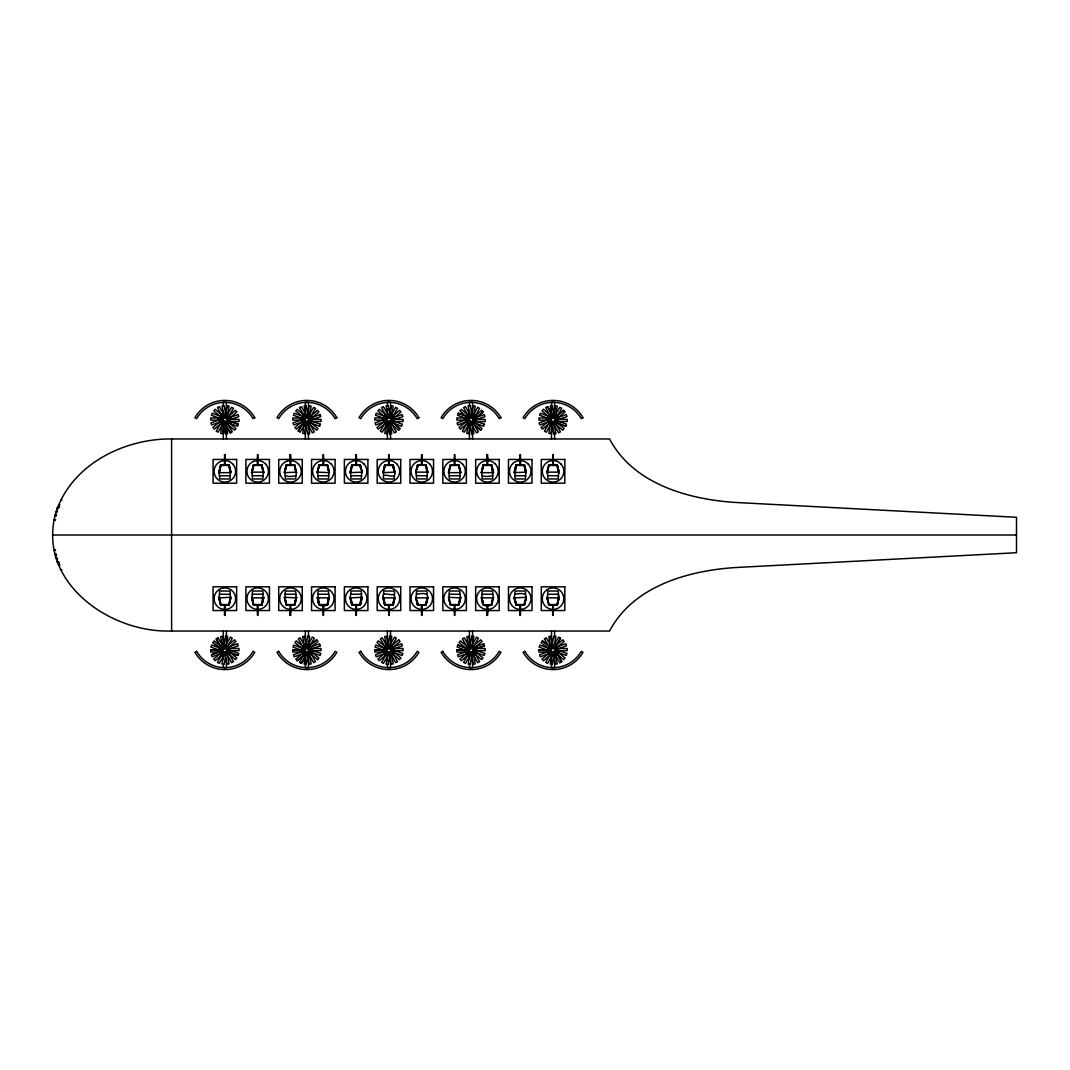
<?xml version="1.0" encoding="UTF-8"?>
<svg xmlns="http://www.w3.org/2000/svg" width="1070" height="1070" viewBox="0 0 1070 1070"><rect width="100%" height="100%" fill="white"/><g stroke="black" fill="none" stroke-linecap="round" stroke-linejoin="round"><path stroke-width="1.5" d="M224.419 465.142L224.62 454.589L225.275 465.142M224.419 604.858L224.62 615.41L225.275 604.858M257.241 465.142L257.482 454.589M257.91 615.41L258.097 604.858M290.064 465.142L290.264 454.589L290.92 465.142M290.064 604.858L290.264 615.41L290.92 604.858M322.886 465.142L323.087 454.589M323.514 615.41L323.742 604.858M355.708 465.142L355.935 454.589M356.377 615.41L356.564 604.858M388.53 465.142L388.718 454.589L389.386 465.142M388.53 604.858L388.718 615.41L389.386 604.858M421.353 465.142L421.54 454.589M421.981 615.41L422.209 604.858M454.175 465.142L454.402 454.589M454.83 615.41L455.031 604.858M486.997 465.142L487.184 454.589L487.853 465.142M486.997 604.858L487.184 615.41L487.853 604.858M519.819 465.142L520.007 454.589M520.435 615.41L520.675 604.858M552.642 465.142L552.829 454.589L553.498 465.142M552.642 604.858L552.829 615.41L553.498 604.858M219.297 472.137L219.47 475.749L230.237 475.749L230.398 472.137L228.712 465.396L220.955 465.437L218.775 472.672L230.933 472.672L228.712 465.463M261.575 604.563L253.777 604.563L252.119 597.809L252.293 594.251L263.06 594.251L261.575 605.072M296.042 597.327L294.344 604.603L286.599 604.563L284.941 597.809L285.115 594.251L295.882 594.251L296.042 597.862L296.577 597.327L294.745 605.112L286.238 605.112L284.419 597.327L286.238 605.112M286.64 465.396C282.801 475.923 284.058 477.768 295.882 475.749L296.577 472.137L284.419 472.672L286.64 465.463L294.397 465.437L296.042 472.672M319.422 605.072L317.937 594.251L328.704 594.251L329.399 597.862L317.242 597.862C318.365 601.514 316.787 608.215 327.567 605.112L329.399 597.327M317.763 472.137L317.937 475.749L328.704 475.749L328.864 472.137L327.166 465.396L319.422 465.437L317.242 472.672L319.061 464.888L327.567 464.888L329.399 472.672L327.567 464.888M360.028 605.072L361.526 594.251L350.759 594.251L350.05 597.862L351.883 605.112L360.389 605.112L362.222 597.327L360.389 605.112M361.687 472.137L361.526 475.749L350.759 475.749L350.585 472.137L352.284 465.396L360.028 465.437L362.222 472.672L360.389 464.888L351.883 464.888L350.05 472.672L351.883 464.888M417.929 604.603L416.23 597.809L416.39 594.251C428.214 592.232 429.471 594.077 425.633 604.603L417.875 605.072M460.154 597.327L458.455 604.603L450.697 604.563L449.052 597.809L449.213 594.251L459.98 594.251L460.675 597.862L458.856 605.112L450.35 605.112L448.517 597.327L449.132 597.648M460.154 472.137L459.98 475.749L449.213 475.749L449.052 472.137L450.751 465.396L458.495 465.437L460.675 472.672L448.517 472.672L449.132 472.351M491.317 605.072L483.52 604.563L481.874 597.809L482.035 594.251L492.802 594.251L493.497 597.862L481.339 597.862C482.463 601.514 480.885 608.215 491.678 605.112L493.497 597.327M491.317 465.437L483.52 465.437C479.734 476.003 481.032 477.728 492.802 475.749L491.317 464.928M516.342 604.563L524.139 604.563C527.925 593.997 526.627 592.272 514.857 594.251L514.162 597.862L515.981 605.112L524.501 605.112L526.32 597.327L524.501 605.112M516.342 465.437L524.139 465.437L525.798 472.191L525.624 475.749L514.857 475.749L516.342 464.928M219.47 594.305L219.684 591.028L230.023 591.068L230.237 594.305L219.47 594.251L219.297 597.862L218.775 597.327L220.594 605.112L229.114 605.112L230.933 597.327L229.114 605.112M252.293 594.305L252.507 591.028L262.846 591.028L263.06 594.305M263.06 475.695L262.846 478.972L252.507 478.972L252.293 475.695L263.06 475.749L263.22 472.137L263.755 472.672L261.936 464.888L253.416 464.888L251.597 472.672L253.817 465.396L261.575 465.437M317.937 594.305L318.151 591.028L328.49 591.068L328.704 594.305M361.526 475.695L361.299 478.972L350.973 478.932L350.759 475.749M383.568 594.305L383.796 591.028L394.121 591.068C397.706 599.976 380.104 588.5 383.408 597.862L382.873 597.327L384.705 605.112L393.212 605.112L395.044 597.327M394.335 475.695L394.121 478.972L383.796 478.932C380.211 470.024 397.813 481.5 394.509 472.137L395.044 472.672L393.212 464.888L384.705 464.888L382.873 472.672L385.106 465.396L392.851 465.437L394.509 472.672M427.157 475.695L426.943 478.972L416.618 478.932L416.39 475.695L427.157 475.749L427.331 472.137L427.853 472.672L426.034 464.888L417.527 464.888L415.695 472.672L417.929 465.437M459.98 475.695L459.766 478.972L449.427 478.932L449.213 475.749M482.035 594.305L482.249 591.028L492.588 591.068L492.802 594.305M525.624 475.695L525.41 478.972L515.071 478.972L514.857 475.695M558.607 597.327L558.446 594.251L547.679 594.305L547.893 591.028L558.232 591.068L558.607 597.862L556.922 604.603L549.164 604.563L546.984 597.327L548.803 605.112L557.323 605.112L559.142 597.327L556.962 605.072M558.446 475.695L558.232 478.972L547.893 478.972L547.679 475.695L558.446 475.749L558.607 472.137L559.142 472.672L557.323 464.888L548.803 464.888L546.984 472.672L549.204 465.396L556.962 465.437L558.607 472.672M223.108 419.44L220.661 433.377L222.774 433.738L224.954 421.353M226.934 405.744L224.753 418.129L226.96 405.744L229.074 406.118L226.88 418.504M223.362 648.407L225.569 636.021L227.683 636.382L225.77 647.23M224.205 651.737L222.038 664.136L224.152 664.51L226.586 650.56M304.897 420.978L302.69 433.363L304.816 433.738L307.01 421.353M306.822 418.129L309.003 405.744L311.116 406.118L308.641 420.042M305.418 648.407L307.625 636.021L309.738 636.382L307.545 648.781M306.261 651.737L304.081 664.136L306.207 664.51M306.18 664.497L308.374 652.111M386.952 420.978L384.759 433.377L386.872 433.738L389.039 421.353M391.045 405.744L388.865 418.129L391.058 405.744L393.171 406.118L390.991 418.504M387.487 648.407L389.654 636.008L391.794 636.382L389.854 647.23M388.33 651.75L386.15 664.136L388.263 664.51L390.43 652.111M469.275 419.44L466.801 433.363L468.928 433.738L471.094 421.353M470.934 418.129L473.101 405.744L475.227 406.118L473.047 418.504M469.543 648.407L471.709 636.008L473.836 636.382L471.91 647.23M470.385 651.75L468.205 664.136L470.305 664.51L472.753 650.56M551.05 420.978L548.87 433.377L550.983 433.738L553.15 421.353M552.963 418.129L555.143 405.744L557.283 406.118L555.089 418.504M552.976 418.129L555.169 405.744M551.585 648.407L553.779 636.021L555.892 636.382L553.979 647.23M552.414 651.737L550.247 664.136L552.361 664.51L554.554 652.111M55.346 514.51C37.918 581.478 107.883 631.581 168.231 631.046L609.579 631.046C633.025 586.307 687.743 570.765 734.756 567.582L1016.5 552.722L1016.5 517.278L734.756 502.418C687.743 499.235 633.025 483.693 609.579 438.954L168.231 438.954C120.736 439.716 69.376 466.654 55.346 514.51L56.603 514.456M219.297 472.672L220.955 464.928M251.597 472.672L253.416 464.888M252.533 471.054L253.777 464.928M284.419 472.672L286.238 464.888L294.745 464.888L296.577 472.672M285.677 469.757L286.319 467.149M261.521 604.149L262.177 601.541M263.675 597.648L261.936 605.112L253.416 605.112L251.597 597.327M317.242 472.672L319.061 464.888M318.82 468.459L319.462 465.851M294.678 602.851L295.32 600.243M296.577 597.327L294.745 605.112M350.987 471.054L352.244 464.928M328.463 598.946L327.219 605.072M384.13 469.757L384.785 467.149M359.988 604.149L360.63 601.541M415.695 472.672L417.527 464.888M417.273 468.459L417.929 465.851M393.131 602.851L393.787 600.243M394.95 597.648L393.212 605.112M426.93 598.946L425.673 605.072M425.633 604.537L427.853 597.327L426.034 605.112L417.527 605.112L415.695 597.327M482.597 469.757L483.239 467.149M460.675 597.327L458.856 605.112M515.74 468.459L516.382 465.851M491.598 602.851L492.24 600.243M525.383 598.946L524.139 605.072M559.142 597.327L557.323 605.112M218.775 472.672L220.594 464.888L229.114 464.888L230.933 472.137M230.398 597.327L228.712 604.603L220.955 604.563L219.297 597.327M284.419 472.137L286.238 464.888M261.936 605.112L263.755 597.327M328.864 597.327L327.166 604.603L319.422 604.563M394.509 597.327L392.81 604.603L385.066 604.563L383.408 597.327M448.517 472.137L450.35 464.888L458.856 464.888L460.675 472.672M448.517 472.672L450.35 464.888M426.034 605.112L427.853 597.327M483.172 464.888L481.339 472.672L483.172 464.888L491.678 464.888L493.497 472.672L491.678 464.888M515.981 464.888L514.162 472.672L515.981 464.888L524.501 464.888L526.32 472.672M491.277 604.603L492.976 597.327M546.984 472.672L548.803 464.888M319.596 426.261L320.331 424.228M238.022 655.442L226.211 651.135L238.022 655.455L238.757 653.422L226.934 649.142M467.189 416.457L458.321 413.221L457.585 415.254L469.409 419.547M484.442 424.228L483.693 426.261L471.883 421.954M457.84 645.076L469.65 649.383L457.84 645.063L457.104 647.096L468.928 651.376M59.051 506.832L59.452 505.883M222.533 420.216L216.247 431.116L218.106 432.186L224.379 421.286M225.315 418.196L231.601 407.295L233.474 408.379L227.174 419.266M305.645 422.65L300.162 432.186L298.289 431.103L303.786 421.567M298.303 431.116L304.589 420.216M307.358 418.196L313.671 407.309L315.53 408.379L308.454 420.63M223.322 649.37L230.398 637.118L232.257 638.188L225.944 649.075M222.975 652.807L217.464 662.33L219.323 663.413L225.609 652.513M386.644 420.216L380.358 431.116L382.204 432.186L387.714 422.65M389.413 418.196L395.713 407.295L397.585 408.379L391.272 419.266M306.167 648.019L312.44 637.105L314.312 638.188L307.999 649.075M299.52 662.33L305.793 651.429M301.352 663.4L307.652 652.499L301.379 663.413L299.506 662.33M468.7 420.216L462.387 431.103L464.26 432.186L470.546 421.286M471.482 418.196L477.755 407.295L479.627 408.379L473.328 419.266M387.434 649.37L394.509 637.118L396.368 638.188L390.055 649.075M387.072 652.807L381.575 662.33L383.421 663.413L389.721 652.513M550.742 420.216L544.443 431.103L546.315 432.186L551.799 422.65M553.524 418.196L559.811 407.295L561.683 408.379L555.397 419.266M469.476 649.37L476.551 637.118L478.41 638.188L472.111 649.075M469.128 652.807L463.604 662.33L465.477 663.413L471.75 652.499M552.321 648.019L558.607 637.118L560.466 638.188L554.969 647.724L560.453 638.188M551.959 651.443L545.66 662.33L547.532 663.413L553.805 652.499M220.086 648.594L212.863 642.535L214.254 640.876L223.897 648.955M398.655 430.207L400.046 428.548L391.607 421.473L400.033 428.562M480.711 430.193L471.081 422.102L480.711 430.207L482.088 428.548L473.649 421.486M317.509 659.642L318.9 657.983L309.243 649.918M542.45 640.89L552.093 648.968L542.463 640.876L541.072 642.535L550.729 650.6M222.507 419.4L212.876 427.492L214.254 429.123L223.884 421.032M225.81 418.437L235.453 410.358L236.845 412.017L227.188 420.082M304.562 419.4L294.932 427.492L296.31 429.123L305.926 421.032M309.07 417.434L317.509 410.358L318.9 412.017L309.257 420.095M386.618 419.4L376.988 427.492L378.365 429.123L387.995 421.045M391.125 417.434L399.551 410.358L400.942 412.017L391.312 420.095M468.673 419.4L459.03 427.492L460.408 429.123L470.051 421.045M471.99 418.45L481.62 410.372M482.985 412.003L473.355 420.082L482.998 412.017L481.607 410.358M224.927 647.898L234.544 639.793L235.935 641.452L227.509 648.527M223.416 650.988L213.773 659.066L215.164 660.725L224.78 652.62M550.729 419.4L541.072 427.465L542.463 429.123L552.107 421.045M563.676 410.372L555.236 417.447L563.663 410.358L565.054 412.017L554.193 421.098M308.173 646.868L316.6 639.793L317.991 641.452L308.347 649.543M306.97 647.898L316.613 639.807M305.472 650.988L295.828 659.08L297.206 660.725L306.849 652.633L297.206 660.712M389.012 647.885L398.669 639.807M386.31 651.991L377.884 659.08L379.261 660.725L388.891 652.62M391.607 648.527L400.046 641.452L398.655 639.793M471.081 647.898L480.711 639.807L482.088 641.452L473.662 648.527M469.569 650.988L459.939 659.08L461.317 660.725L470.947 652.62M553.136 647.898L562.753 639.793L564.144 641.452L554.514 649.543M551.612 650.975L541.995 659.08L543.373 660.725L552.989 652.62M224.098 421.995L230.384 432.895L232.257 431.812L225.971 420.911M299.506 407.67L301.379 406.587L307.665 417.487M553.819 417.487L547.532 406.587L545.66 407.67L551.946 418.571M221.731 648.433L216.234 638.897L218.106 637.814M544.443 638.897L546.315 637.814L551.812 647.35M559.811 662.704L561.683 661.621L555.397 650.734L561.67 661.635M221.289 419.159L210.95 422.917L211.686 424.937L223.496 420.617M226.211 418.865L238.022 414.558L238.757 416.578L226.947 420.885M304.83 418.624L292.993 422.904L293.742 424.937L304.081 421.179M308.254 418.851L320.077 414.558M308.989 420.858L320.813 416.578L320.077 414.545M386.872 418.624L375.048 422.904L375.784 424.937L386.136 421.179M391.781 418.316L402.133 414.558L402.868 416.578L389.56 421.406M468.928 418.624L457.104 422.904L457.84 424.937L469.65 420.617M472.365 418.851L484.188 414.558L484.924 416.578L473.087 420.858M550.983 418.624L539.16 422.904L539.895 424.937L550.234 421.179M554.42 418.865L566.231 414.545L566.966 416.578L555.156 420.885M225.73 648.059L237.553 643.752M225.462 651.924L212.168 656.779L211.419 654.746L221.771 650.975M211.432 654.76L221.771 651.001M227.937 649.517L238.276 645.772L237.54 643.739M307.786 648.059L319.596 643.739L320.331 645.772M303.826 651.001L293.474 654.746L294.223 656.779L307.505 651.924M308.508 650.078L320.331 645.758M389.828 648.059L401.651 643.739L402.387 645.772L390.563 650.065M387.353 650.44L375.53 654.76L376.265 656.779L389.56 651.924M471.883 648.045L483.707 643.752M469.409 650.453L457.585 654.746L458.321 656.779L471.616 651.924M484.429 645.758L474.09 649.517L484.442 645.772L483.693 643.739M553.939 648.059L565.749 643.739L566.485 645.772L554.675 650.078M549.98 651.001L539.641 654.746L540.377 656.779L553.671 651.924M306.207 405.49L304.081 405.864L306.261 418.263M225.569 433.979L223.389 421.593L225.556 433.992L227.683 433.617L225.77 422.77M389.681 433.979L387.487 421.593L389.654 433.992L391.794 433.617L389.854 422.77M471.709 433.992L473.836 433.617L471.91 422.77M553.779 433.979L551.598 421.593L553.765 433.992L555.892 433.617L553.966 422.77M302.69 636.637L304.816 636.262L307.01 648.647M223.282 417.982L210.696 417.955L210.696 420.122L223.282 420.095M305.338 417.982L292.752 417.982L292.752 420.122L303.76 420.095M387.38 417.982L374.808 417.955L374.808 420.122L387.38 420.122M469.436 417.955L456.863 417.955L456.863 420.122L469.436 420.122M551.491 417.982L538.905 417.955L538.905 420.122L549.913 420.095M228.004 419.36L239.011 419.386L239.011 421.526L226.425 421.513M308.481 419.386L321.053 419.36L321.053 421.526L306.903 421.513M390.537 419.36L403.109 419.386L403.109 421.526L390.537 421.513M474.157 419.386L485.165 419.36L485.165 421.526L472.579 421.513M556.213 419.386L567.22 419.386L567.22 421.526L554.635 421.526M323.514 454.589L323.742 465.142M421.981 454.589L422.209 465.142M520.448 454.589L520.675 465.142M290.331 461.157L290.692 454.589M389.132 461.157L388.758 454.589M487.586 461.157L487.224 454.589M228.712 465.744L228.753 464.928M286.599 465.744L286.599 464.928M385.066 465.744L385.066 464.928M392.81 465.744L392.851 464.928M450.697 465.744L450.697 464.928M483.52 465.744L483.52 464.928M251.597 472.137L263.755 472.137M317.242 472.137L329.399 472.672M362.222 472.137L350.05 472.672M395.044 472.137L382.873 472.672M415.695 472.137L427.853 472.137M526.32 472.137L514.162 472.672M546.984 472.137L559.142 472.137M219.39 472.351L220.594 464.888M295.962 472.351L294.745 464.888M383.488 472.351L384.705 464.888M458.495 464.928L460.595 472.351L458.856 464.888M559.142 472.672L556.962 464.928M60.722 500.131L61.966 500.131M58.676 504.746L59.92 504.746M58.047 506.257L59.291 506.257M57.566 507.421L58.81 507.421M57.512 507.528L58.756 507.528M57.419 507.782L58.649 507.782M57.365 507.942L58.609 507.942M57.218 508.437L58.449 508.437M56.376 511.152L57.619 511.152M56.135 511.928L57.379 511.928M55.212 515.178L56.483 515.031M55.051 516.007L56.295 516.007M54.356 519.565L55.587 519.565M54.222 520.194L55.466 520.194M53.5 535L1016.5 535M54.222 549.806L55.466 549.806M54.356 550.435L55.587 550.435M55.051 553.992L56.295 553.992M55.372 555.544L56.603 555.544M56.135 558.072L57.379 558.072M56.376 558.848L57.619 558.848M57.218 561.563L58.449 561.563M57.365 562.058L58.649 562.218M57.512 562.472L58.756 562.472M57.566 562.579L58.81 562.579M58.047 563.743L59.291 563.743M58.676 565.254L59.92 565.254M60.722 569.869L61.966 569.869M218.775 597.327L220.955 605.072M328.784 597.648L327.567 605.112M460.595 597.648L458.495 605.072M492.895 597.648L491.678 605.112M218.775 597.862L230.933 597.327M251.597 597.862L263.755 597.862M296.577 597.862L284.419 597.327M350.05 597.862L362.222 597.327M382.873 597.862L395.044 597.862M415.695 597.862L427.853 597.862M460.675 597.862L448.517 597.327M514.162 597.862L526.32 597.327M546.984 597.862L559.142 597.862M228.712 604.256L228.753 605.072M286.599 604.256L286.599 605.072M385.066 604.256L385.066 605.072M392.81 604.256L392.851 605.072M450.697 604.256L450.697 605.072M483.52 604.256L483.52 605.072M360.028 604.563L352.244 604.563L350.585 597.327M290.331 608.843L290.692 615.41M389.132 608.843L388.758 615.41M487.586 608.843L487.224 615.41M257.469 615.41L257.241 604.858M355.935 615.41L355.708 604.858M454.402 615.41L454.175 604.858M226.425 648.487L239.011 648.473L239.011 650.64L228.004 650.613M306.903 648.487L321.053 648.473L321.053 650.64L308.481 650.613M390.537 648.473L403.109 648.473L403.109 650.64L390.537 650.613M472.579 648.487L485.165 648.473L485.165 650.64L474.157 650.64M554.635 648.487L567.22 648.487L567.22 650.64L556.213 650.613M210.696 649.878L223.282 649.878L210.696 649.905L210.696 652.045L223.282 652.018M292.752 649.878L303.76 649.878L292.752 649.905L292.752 652.045L305.338 652.018M374.808 649.878L387.38 649.878L374.808 649.905L374.808 652.045L387.38 652.045M456.863 649.878L469.436 649.878L456.863 649.905L456.863 652.045L469.436 652.018M538.905 649.878L549.913 649.878L538.905 649.905L538.905 652.045L551.491 652.018M553.671 418.076L540.363 413.247L539.641 415.254L549.98 418.999M554.675 419.921L566.485 424.228L565.749 426.261L555.41 422.489M553.939 421.941L565.762 426.248M458.321 413.247L471.616 418.076M474.09 420.457L484.429 424.242M389.56 418.076L376.265 413.221L375.53 415.254L387.353 419.56M390.563 419.935L402.387 424.228L401.651 426.261L389.828 421.941M307.505 418.076L294.223 413.221L293.474 415.254L303.826 418.999M308.508 419.921L320.331 424.242M307.786 421.941L319.596 426.248M225.462 418.076L212.168 413.221L211.419 415.254L221.771 418.999M238.276 424.242L227.937 420.483L238.276 424.228L237.54 426.261L225.73 421.941M555.156 649.115L566.966 653.436L566.231 655.455L554.407 651.148M550.234 648.821L539.882 645.076L539.16 647.096L550.983 651.376M473.087 649.142L484.911 653.436L484.175 655.455L472.365 651.135M389.56 648.594L402.855 653.436L402.133 655.455L391.781 651.683M386.123 648.848L375.784 645.063L375.048 647.096L386.872 651.376M308.989 649.142L320.813 653.422L320.077 655.455L308.254 651.135M304.067 648.848L293.728 645.076L292.993 647.096L304.83 651.376M223.496 649.383L211.686 645.063L210.937 647.096L221.289 650.841M552.989 417.38L543.373 409.275L541.982 410.933L551.612 419.025M554.501 420.483L564.144 428.548L562.753 430.207L553.136 422.102M470.947 417.38L461.304 409.288L459.926 410.933L469.569 419.012M388.905 417.367L379.248 409.288L377.87 410.933L386.31 418.009M389.025 422.102L398.669 430.193M306.849 417.367L297.206 409.288L295.815 410.933L305.458 419.025M308.347 420.457L317.977 428.562L316.6 430.207L306.97 422.102M554.193 648.901L565.054 657.983L563.663 659.642L555.223 652.566M224.78 417.38L215.15 409.288L213.773 410.933L223.416 419.012M227.509 421.473L235.935 428.548L234.544 430.207L224.914 422.115M473.355 649.918L482.985 657.996L481.607 659.642L471.977 651.563M470.038 648.968L460.408 640.876L459.017 642.535L468.673 650.6M391.299 649.918L400.929 657.996L399.551 659.642L391.125 652.566M387.982 648.968L378.365 640.876L376.974 642.535L386.618 650.6M305.926 648.968L296.296 640.89L294.919 642.535L304.562 650.6M309.07 652.566L317.509 659.628M227.188 649.918L236.845 657.983L235.453 659.642L225.823 651.55M212.876 642.508L222.507 650.6M547.519 406.6L553.805 417.501M554.969 422.276L560.453 431.812L558.593 432.895L552.307 421.995M471.75 417.501L465.463 406.6L463.604 407.67L469.115 417.206M472.111 420.925L478.41 431.812L476.538 432.895L469.476 420.63M553.524 651.804L559.824 662.691M544.456 638.884L550.742 649.784M389.707 417.501L383.408 406.6L381.549 407.67L387.059 417.206M390.068 420.911L396.341 431.812L394.482 432.895L387.434 420.63M473.328 650.734L479.614 661.635L477.755 662.704L471.469 651.804M470.532 648.714L464.26 637.814L462.387 638.897L468.7 649.784M308.013 420.911L314.299 431.812L312.44 432.895L306.167 421.981M299.52 407.67L305.793 418.571M391.272 650.734L397.558 661.635L395.713 662.704L389.427 651.804M387.701 647.35L382.204 637.814L380.332 638.897L386.644 649.784M225.609 417.487L219.323 406.587L217.451 407.67L222.975 417.193M223.322 420.63L230.398 432.882M308.454 649.37L315.53 661.621L313.657 662.704L307.358 651.804M305.659 647.35L300.135 637.827L298.289 638.897L304.589 649.784M227.174 650.734L233.474 661.621L231.601 662.704L225.315 651.804M218.093 637.827L224.379 648.714M216.247 638.884L222.533 649.784M59.051 563.168L59.452 564.117M546.984 597.327L548.803 605.112M514.697 597.327L516.342 605.072M481.339 597.327L483.172 605.112M427.331 472.672L425.633 465.396L417.875 464.928M317.242 597.327L319.061 605.112M263.22 472.672L261.575 464.928M559.062 472.351L557.323 464.888M526.239 472.351L524.501 464.888M525.383 471.054L524.139 464.928M491.598 467.149L492.24 469.757M515.74 601.541L516.382 604.149M514.242 597.648L515.981 605.112M482.597 600.243L483.239 602.851M427.773 472.351L426.034 464.888M426.93 471.054L425.673 464.928M448.597 597.648L450.35 605.112M394.95 472.351L393.212 464.888M393.131 467.149L393.787 469.757M417.273 601.541L417.929 604.149M415.775 597.648L417.527 605.112M362.141 472.351L360.389 464.888M359.988 465.851L360.63 468.459M384.13 600.243L384.785 602.851M382.966 597.648L384.705 605.112M328.463 471.054L327.219 464.928M350.987 598.946L352.244 605.072M350.144 597.648L351.883 605.112M294.678 467.149L295.32 469.757M318.82 601.541L319.462 604.149M263.675 472.351L261.936 464.888M261.521 465.851L262.177 468.459M285.677 600.243L286.319 602.851M230.852 472.351L229.114 464.888M252.533 598.946L253.777 605.072M251.677 597.648L253.416 605.112M218.855 597.648L220.594 605.112M554.554 417.888L552.347 405.503L550.234 405.864L552.441 418.25M555.076 651.496L557.283 663.881L555.143 664.256L552.976 651.871M550.956 636.262L553.15 648.647L550.983 636.262L548.843 636.637L551.05 649.022M472.753 419.44L470.305 405.49L468.178 405.864L470.385 418.25M469.529 421.593L471.723 433.979M473.02 651.496L475.214 663.895L473.101 664.256L470.907 651.871M471.108 648.647L468.901 636.262L466.801 636.637L469.275 650.56M390.443 417.888L388.236 405.503L386.123 405.864L388.316 418.263M390.965 651.496L393.158 663.895L391.045 664.256L388.878 651.871M389.052 648.647L386.858 636.262L384.745 636.637L386.952 649.022M306.18 405.503L308.374 417.888M307.545 421.219L309.712 433.617L307.612 433.992L305.445 421.593M308.641 649.958L311.116 663.881L308.989 664.256L306.822 651.871M302.703 636.623L304.897 649.022M226.586 419.44L224.152 405.49L222.025 405.864L224.232 418.25M226.867 651.496L229.047 663.895L226.934 664.256L224.767 651.871M224.954 648.647L222.747 636.262L220.634 636.637L223.108 650.56M525.624 594.305L525.41 591.028L515.071 591.028L514.857 594.251M482.035 475.695L482.249 478.972L492.588 478.932L492.802 475.749M459.98 594.305L459.766 591.028L449.427 591.028L449.213 594.251M427.157 594.305L426.943 591.028L416.618 591.028L416.39 594.251M361.526 594.305L361.299 591.028L350.973 591.028L350.759 594.251M317.937 475.695L318.151 478.972L328.49 478.972L328.704 475.749M295.882 594.305L295.668 591.028L285.329 591.068L285.115 594.251M285.115 475.695L285.329 478.972L295.668 478.932L295.882 475.749M219.47 475.695L219.684 478.972L230.023 478.972L230.237 475.749M394.335 594.251L394.509 597.862M383.568 475.749L383.408 472.672M230.398 597.862L230.237 594.305M519.819 604.858L520.007 615.41M454.83 454.589L455.031 465.142M421.353 604.858L421.54 615.41M356.377 454.589L356.564 465.142M322.886 604.858L323.087 615.41M257.91 454.589L258.097 465.142M554.621 414.01L554.621 402.373L551.505 402.373L551.505 414.01M554.621 432.307L554.621 438.954M554.621 631.046L554.621 637.693M554.621 655.99L554.621 667.626L551.505 667.626L551.505 655.99M553.257 454.589L553.257 461.157L552.869 454.589M553.257 615.41L553.257 608.843L552.869 615.41M551.505 428.976L551.505 438.954M551.505 631.046L551.505 641.024M549.204 465.396L549.164 464.928M549.204 604.603L549.164 605.072M547.679 475.695L547.519 472.672M547.679 594.305L547.519 597.327M493.497 472.672L481.339 472.672M487.612 454.589L487.612 461.157M487.612 608.843L487.612 615.41M472.579 410.693L472.579 402.373L469.449 402.373L469.449 405.704M472.579 427.318L472.579 438.954M472.579 631.046L472.579 642.682M472.579 659.307L472.579 667.626L469.449 667.626L469.449 664.296M469.449 410.693L469.449 414.01M469.449 425.659L469.449 438.954M469.449 631.046L469.449 644.341M469.449 655.99L469.449 659.307M416.39 475.695L416.23 472.672M390.523 412.351L390.523 402.373L387.393 402.373L387.393 405.704M390.523 425.659L390.523 438.954M390.523 631.046L390.523 644.341M390.523 657.649L390.523 667.626L387.393 667.626L387.393 664.296M389.159 454.589L389.159 461.157M389.159 608.843L389.159 615.41M387.393 409.021L387.393 412.351M387.393 427.318L387.393 438.954M387.393 631.046L387.393 642.682M387.393 657.649L387.393 660.979M308.468 414.01L308.468 402.373L305.338 402.373L305.338 412.351M308.468 425.659L308.468 428.976M308.468 432.307L308.468 438.954M308.468 631.046L308.468 637.693M308.468 641.024L308.468 644.341M308.468 655.99L308.468 667.626L305.338 667.626L305.338 657.649M305.338 428.976L305.338 438.954M305.338 631.046L305.338 641.024M294.397 464.928L294.344 465.396M294.397 605.072L294.344 604.603M290.304 454.589L290.304 461.157M290.304 608.843L290.304 615.41M252.293 475.695L252.119 472.672M226.412 410.693L226.412 402.373L223.296 402.373L223.296 405.704M226.412 427.318L226.412 438.954M226.412 631.046L226.412 642.682M226.412 659.307L226.412 667.626L223.296 667.626L223.296 664.296M225.048 454.589L225.048 461.157L224.66 454.589M225.048 615.41L225.048 608.843L224.66 615.41M223.296 410.693L223.296 414.01M223.296 425.659L223.296 438.954M223.296 631.046L223.296 644.341M223.296 655.99L223.296 659.307M171.615 438.954L171.615 631.046M219.069 589.583L216.916 591.389A10.78 10.78 0 0 0 230.638 607.773L232.792 605.968A10.78 10.78 0 0 0 219.069 589.583M251.891 589.583L249.738 591.389A10.78 10.78 0 0 0 263.447 607.773L265.614 605.968A10.78 10.78 0 0 0 251.891 589.583M284.714 589.583L282.56 591.389A10.78 10.78 0 0 0 296.27 607.773L298.436 605.968A10.78 10.78 0 0 0 284.714 589.583M317.536 589.583L315.382 591.389A10.78 10.78 0 0 0 329.092 607.773L331.245 605.968A10.78 10.78 0 0 0 317.536 589.583M350.358 589.583L348.205 591.389A10.78 10.78 0 0 0 361.914 607.773L364.067 605.968A10.78 10.78 0 0 0 350.358 589.583M383.18 589.583L381.027 591.389A10.78 10.78 0 0 0 394.736 607.773L396.89 605.968A10.78 10.78 0 0 0 383.18 589.583M416.003 589.583L413.849 591.389A10.78 10.78 0 0 0 427.559 607.773L429.712 605.968A10.78 10.78 0 0 0 416.003 589.583M448.825 589.583L446.658 591.389A10.78 10.78 0 0 0 460.381 607.773L462.534 605.968A10.78 10.78 0 0 0 448.825 589.583M481.647 589.583L479.48 591.389A10.78 10.78 0 0 0 493.203 607.773L495.356 605.968A10.78 10.78 0 0 0 481.647 589.583M514.456 589.583L512.303 591.389A10.78 10.78 0 0 0 526.025 607.773L528.179 605.968A10.78 10.78 0 0 0 514.456 589.583M547.278 589.583L545.125 591.389A10.78 10.78 0 0 0 558.848 607.773L561.001 605.968A10.78 10.78 0 0 0 547.278 589.583M254.78 417.688L253.068 418.664A32.581 32.581 0 0 0 196.626 418.664L194.927 417.688A34.561 34.561 0 0 1 254.78 417.688M336.836 417.688L335.124 418.664A32.581 32.581 0 0 0 278.681 418.664L276.983 417.688A34.561 34.561 0 0 1 336.836 417.688M418.892 417.688L417.18 418.664A32.581 32.581 0 0 0 360.737 418.664L359.025 417.688A34.561 34.561 0 0 1 418.892 417.688M500.934 417.688L499.235 418.664A32.581 32.581 0 0 0 442.793 418.664L441.081 417.688A34.561 34.561 0 0 1 500.934 417.688M582.989 417.688L581.291 418.664A32.581 32.581 0 0 0 524.835 418.664L523.136 417.688A34.561 34.561 0 0 1 582.989 417.688M196.626 651.336L194.927 652.312A34.561 34.561 0 0 0 254.78 652.312L253.068 651.336A32.581 32.581 0 0 1 196.626 651.336M278.681 651.336L276.983 652.312A34.561 34.561 0 0 0 336.836 652.312L335.124 651.336A32.581 32.581 0 0 1 278.681 651.336M360.737 651.336L359.025 652.312A34.561 34.561 0 0 0 418.892 652.312L417.18 651.336A32.581 32.581 0 0 1 360.737 651.336M442.793 651.336L441.081 652.312A34.561 34.561 0 0 0 500.934 652.312L499.235 651.336A32.581 32.581 0 0 1 442.793 651.336M524.835 651.336L523.136 652.312A34.561 34.561 0 0 0 582.989 652.312L581.291 651.336A32.581 32.581 0 0 1 524.835 651.336M236.63 459.458L213.077 459.458L213.077 483.185L236.63 483.185L236.63 459.458M269.439 459.458L245.899 459.458L245.899 483.185L269.439 483.185L269.439 459.458M302.262 459.458L278.722 459.458L278.722 483.185L302.262 483.185L302.262 459.458M335.084 459.458L311.544 459.458L311.544 483.185L335.084 483.185L335.084 459.458M367.906 459.458L344.366 459.458L344.366 483.185L367.906 483.185L367.906 459.458M400.728 459.458L377.188 459.458L377.188 483.185L400.728 483.185L400.728 459.458M433.551 459.458L410.011 459.458L410.011 483.185L433.551 483.185L433.551 459.458M466.373 459.458L442.833 459.458L442.833 483.185L466.373 483.185L466.373 459.458M499.195 459.458L475.655 459.458L475.655 483.185L499.195 483.185L499.195 459.458M532.017 459.458L508.464 459.458L508.464 483.185L532.017 483.185L532.017 459.458M564.84 459.458L541.286 459.458L541.286 483.185L564.84 483.185L564.84 459.458M56.456 554.822L55.212 554.822L56.483 554.969M236.63 586.815L213.077 586.815L213.077 610.542L236.63 610.542L236.63 586.815M269.439 586.815L245.899 586.815L245.899 610.542L269.439 610.542L269.439 586.815M302.262 586.815L278.722 586.815L278.722 610.542L302.262 610.542L302.262 586.815M335.084 586.815L311.544 586.815L311.544 610.542L335.084 610.542L335.084 586.815M367.906 586.815L344.366 586.815L344.366 610.542L367.906 610.542L367.906 586.815M400.728 586.815L377.188 586.815L377.188 610.542L400.728 610.542L400.728 586.815M433.551 586.815L410.011 586.815L410.011 610.542L433.551 610.542L433.551 586.815M466.373 586.815L442.833 586.815L442.833 610.542L466.373 610.542L466.373 586.815M499.195 586.815L475.655 586.815L475.655 610.542L499.195 610.542L499.195 586.815M532.017 586.815L508.464 586.815L508.464 610.542L532.017 610.542L532.017 586.815M564.84 586.815L541.286 586.815L541.286 610.542L564.84 610.542L564.84 586.815M561.001 464.032L558.848 462.227A10.78 10.78 0 0 0 545.125 478.611L547.278 480.417A10.78 10.78 0 0 0 561.001 464.032M528.179 464.032L526.025 462.227A10.78 10.78 0 0 0 512.303 478.611L514.456 480.417A10.78 10.78 0 0 0 528.179 464.032M495.356 464.032L493.203 462.227A10.78 10.78 0 0 0 479.48 478.611L481.647 480.417A10.78 10.78 0 0 0 495.356 464.032M462.534 464.032L460.381 462.227A10.78 10.78 0 0 0 446.658 478.611L448.825 480.417A10.78 10.78 0 0 0 462.534 464.032M429.712 464.032L427.559 462.227A10.78 10.78 0 0 0 413.849 478.611L416.003 480.417A10.78 10.78 0 0 0 429.712 464.032M396.89 464.032L394.736 462.227A10.78 10.78 0 0 0 381.027 478.611L383.18 480.417A10.78 10.78 0 0 0 396.89 464.032M364.067 464.032L361.914 462.227A10.78 10.78 0 0 0 348.205 478.611L350.358 480.417A10.78 10.78 0 0 0 364.067 464.032M331.245 464.032L329.092 462.227A10.78 10.78 0 0 0 315.382 478.611L317.536 480.417A10.78 10.78 0 0 0 331.245 464.032M298.436 464.032L296.27 462.227A10.78 10.78 0 0 0 282.56 478.611L284.714 480.417A10.78 10.78 0 0 0 298.436 464.032M265.614 464.032L263.447 462.227A10.78 10.78 0 0 0 249.738 478.611L251.891 480.417A10.78 10.78 0 0 0 265.614 464.032M232.792 464.032L230.638 462.227A10.78 10.78 0 0 0 216.916 478.611L219.069 480.417A10.78 10.78 0 0 0 232.792 464.032M305.418 652.82A2.969 2.969 0 0 0 309.872 650.252A2.969 2.969 0 0 0 305.418 647.684A2.969 2.969 0 0 0 305.418 652.82M387.474 652.82A2.969 2.969 0 0 0 391.928 650.252A2.969 2.969 0 0 0 387.474 647.684A2.969 2.969 0 0 0 387.474 652.82M551.585 652.82A2.969 2.969 0 0 0 556.025 650.252A2.969 2.969 0 0 0 551.585 647.684A2.969 2.969 0 0 0 551.585 652.82M469.529 652.82A2.969 2.969 0 0 0 473.97 650.252A2.969 2.969 0 0 0 469.529 647.684A2.969 2.969 0 0 0 469.529 652.82M223.376 652.82A2.969 2.969 0 0 0 227.816 650.252A2.969 2.969 0 0 0 223.376 647.684A2.969 2.969 0 0 0 223.376 652.82M305.418 422.316A2.969 2.969 0 0 0 309.872 419.748A2.969 2.969 0 0 0 305.418 417.18A2.969 2.969 0 0 0 305.418 422.316M387.474 422.316A2.969 2.969 0 0 0 391.928 419.748A2.969 2.969 0 0 0 387.474 417.18A2.969 2.969 0 0 0 387.474 422.316M551.585 422.316A2.969 2.969 0 0 0 556.025 419.748A2.969 2.969 0 0 0 551.585 417.18A2.969 2.969 0 0 0 551.585 422.316M469.529 422.316A2.969 2.969 0 0 0 473.97 419.748A2.969 2.969 0 0 0 469.529 417.18A2.969 2.969 0 0 0 469.529 422.316M222.761 421.834A2.969 2.969 0 0 0 227.723 420.51A2.969 2.969 0 0 0 224.085 416.872A2.969 2.969 0 0 0 222.761 421.834"/></g></svg>
